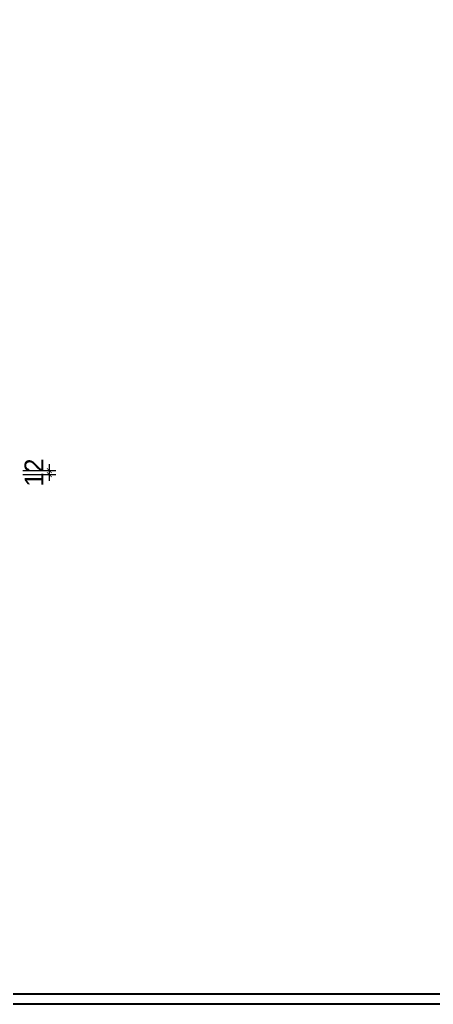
# Model space of a CAD drawing. Header units: millimetres. Extents: x 0 to 21340, y -8338 to -1370.
# Drawn here: x 13808 to 15060, y -8231 to -5251 of the extents above; entities that cross this region are included whole.
import ezdxf

# ---------------------------------------------------------------- set-up
doc = ezdxf.new("R2010")
doc.units = ezdxf.units.MM
for name, color, linetype in [('CAD_  Default', 7, 'Continuous'), ('SH-尺寸标注', 32, 'Continuous'), ('图框', 4, 'Continuous')]:
    doc.layers.add(name, color=color, linetype=linetype)
doc.styles.get("Standard").update_dxf_attribs({"font": 'GothicA1-Regular.ttf'})
doc.dimstyles.new('D_8_1.4', dxfattribs={"dimtxt": 57.14286, "dimasz": 14.285715, "dimexe": 19.04762, "dimexo": 0, "dimgap": 0, "dimtad": 1, "dimdec": 0, "dimzin": 1, "dimdsep": 46, "dimtxsty": 'Standard', "dimblk": 'ARCHTICK', "dimcen": 0.09, "dimdle": 19.04762, "dimclrd": 32, "dimclre": 32, "dimclrt": 2, "dimadec": 0, "dimazin": 0, "dimtfac": 1, "dimtdec": 4, "dimtix": 1, "dimtmove": 2, "dimatfit": 3, "dimfxl": 80.000002, "dimfxlon": 1, "dimtolj": 1, "dimtzin": 0, "dimlwd": 9, "dimlwe": 9, "dimarcsym": 0})

# ---------------------------------------------------------------- blocks, each defined once
blk = doc.blocks.new('_Frame5385020')
at = {"layer": 'CAD_  Default', "color": 255, "linetype": 'Continuous', "flags": 128}
for points in [[(35.413, 0.17), (35.413, -22.83), (0.802, -22.83), (0.802, 0.17), (35.413, 0.17)], [(0.927, -22.705), (0.927, 0.045), (31.913, 0.045), (31.913, -22.705), (0.927, -22.705)]]:
    blk.add_lwpolyline(points, dxfattribs=at)
blk = doc.blocks.new('_ArchTick')
at = {"color": 0, "linetype": 'ByBlock', "const_width": 0.15}
blk.add_lwpolyline([(-0.5, -0.5), (0.5, 0.5)], dxfattribs=at)
blk = doc.blocks.new('*D61')
at = {"layer": 'Defpoints', "color": 0}
for p in [(13817.6, -6615.6), (13897.6, -6615.6), (13817.6, -6627.6)]:
    blk.add_point(p, dxfattribs=at)
at = {"layer": 'SH-尺寸标注', "color": 32, "linetype": 'Continuous', "lineweight": 9}
for p, q in [((13817.6, -6615.6), (13916.7, -6615.6)), ((13897.6, -6646.6), (13897.6, -6596.5)), ((13817.6, -6627.6), (13916.7, -6627.6))]:
    blk.add_line(p, q, dxfattribs=at)
at = {"layer": 'SH-尺寸标注', "color": 32, "lineweight": 9, "xscale": 14.28571493455343, "yscale": 14.28571493455343, "zscale": 14.28571493455343}
for p, rotation in [((13897.6, -6615.6), 90), ((13897.6, -6627.6), 270)]:
    blk.add_blockref('_ArchTick', p, dxfattribs=dict(at, rotation=rotation))
at = {"layer": 'SH-尺寸标注', "color": 2, "insert": (13851, -6621.6), "char_height": 57.14, "attachment_point": 5, "rotation": 90}
blk.add_mtext('\\A1;12', dxfattribs=at)

msp = doc.modelspace()

# ---------------------------------------------------------------- block references
at = {"layer": '图框', "color": 7, "xscale": 242.6982421875, "yscale": 242.6982421875}
msp.add_blockref('_Frame5385020', (8585.4, -2690.2), dxfattribs=at)

# ---------------------------------------------------------------- dimensions: what is measured, and where the dimension line sits
at = {"layer": 'SH-尺寸标注', "color": 32, "linetype": 'Continuous'}
dim = msp.add_linear_dim(base=(13897.6, -6615.6), p1=(13817.6, -6627.6), p2=(13817.6, -6615.6), angle=90, dimstyle='D_8_1.4', override={"dimscale": 1, "dimclrt": 2}, dxfattribs=at)
dim.commit()
dim.dimension.update_dxf_attribs({"geometry": '*D61', "text_midpoint": (13851, -6621.6), "dimtype": 160})

doc.saveas('drawing.dxf')
